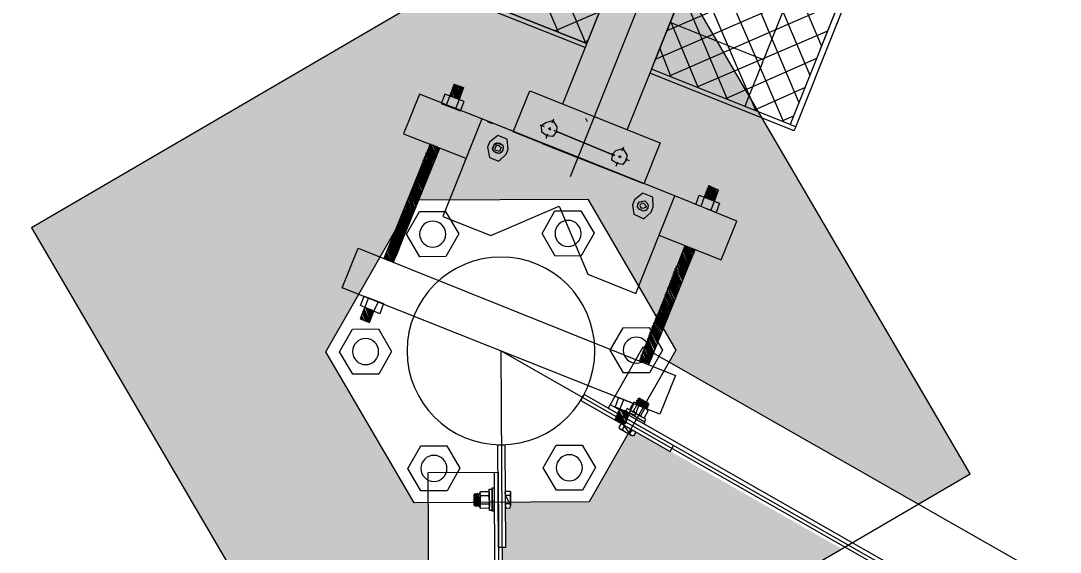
# Model space of a CAD drawing. Header units: millimetres. Extents: x 37 to 259, y 69 to 300.
# Drawn here: x 115.183 to 116.138, y 102.128 to 102.617 of the extents above; entities that cross this region are included whole.
import ezdxf

# ---------------------------------------------------------------- set-up
doc = ezdxf.new("R2010")
doc.units = ezdxf.units.MM
doc.linetypes.add('CENTER', pattern=[2, 1.25, -0.25, 0.25, -0.25])
doc.layers.get('0').update_dxf_attribs({"lineweight": 0})
for name, color, linetype, lineweight in [('8', 8, 'Continuous', 0), ('FIBRA OPTICA AT&T', 5, 'Continuous', 0), ('PDF_Geometry', 5, 'Continuous', 0)]:
    doc.layers.add(name, color=color, linetype=linetype, lineweight=lineweight)

# ---------------------------------------------------------------- blocks, each defined once
blk = doc.blocks.new('TORREPLANTA')
h = blk.add_hatch()
h.set_pattern_fill('AR-CONC', color=256, scale=0.001, angle=-157.2212)
h.set_pattern_definition([(252.7788, (-21.75451, 207.28263), (-0.17414665, -0.0558413), [0.01905, -0.20955]), (197.7788, (-21.75451, 207.28263), (0.10646699, -0.1625103), [0.01524, -0.16764058]), (303.23024, (-21.76902, 207.27798), (-0.06767967, -0.2183516), [0.01619, -0.17809024]), (248.963, (-21.73484, 207.2358), (-0.26621435, -0.06619157), [0.028575, -0.314325]), (299.41435, (-21.75703, 207.23028), (-0.1230911, -0.3200453), [0.024285, -0.2671356]), (193.96295, (-21.73484, 207.2358), (-0.1230911, -0.3200453), [0.02285997, -0.2514597]), (223.7788, (-21.76318, 207.23767), (-0.17938392, 0.03558796), [0.01905, -0.20955]), (168.7788, (-21.76318, 207.23767), (0.014331, -0.19375066), [0.01524, -0.16764]), (274.23024, (-21.77813, 207.24063), (-0.16505292, -0.1581627), [0.01619, -0.17808994]), (240.2788, (-21.75451, 207.28263), (0.029889835, -0.079156123), [0, -0.165608, 0, -0.17018, 0, -0.168275]), (210.2788, (-21.75451, 207.28263), (-0.02282081, -0.118238004), [0, -0.097028, 0, -0.161798, 0, -0.064135]), (170.2788, (-21.70229, 207.30456), (-0.127233432, -0.04721527), [0, -0.0635, 0, -0.19812, 0, -0.26289]), (160.2788, (-21.67887, 207.3144), (-0.12673158, -0.08079522), [0, -0.08255, 0, -0.131572, 0, -0.18669])])
h.paths.add_polyline_path([(28.8876, 102.099), (28.9881, 102.8927), (28.1945, 102.9932), (28.1856, 102.9236), (28.4521, 102.7212), (28.462, 102.7342), (28.6644, 102.7086), (28.7434, 102.5205), (28.62, 102.358), (28.4176, 102.3837), (28.4113, 102.3988), (28.1027, 102.2692), (28.0939, 102.1996)])
h.paths.add_polyline_path([(24.546, 100.2759), (25.0299, 100.9129), (24.974, 100.9554), (24.6655, 100.8258), (24.6718, 100.8107), (24.5484, 100.6483), (24.346, 100.6739), (24.267, 100.862), (24.3904, 101.0244), (24.4067, 101.0224), (24.4488, 101.3544), (24.3929, 101.3968), (23.9089, 100.7598)])
h.paths.add_polyline_path([(24.8106, 104.6937), (24.8753, 104.7208), (24.9174, 105.0528), (24.9011, 105.0549), (24.8221, 105.243), (24.9455, 105.4054), (25.1479, 105.3798), (25.2269, 105.1917), (25.217, 105.1786), (25.4834, 104.9762), (25.5482, 105.0034), (25.2385, 105.741), (24.5008, 105.4313)])
h.paths.add_polyline_path([(25.3923, 104.9379), (25.2073, 105.0785), (25.2049, 105.0753), (25.1681, 105.1033), (25.1642, 105.0982), (25.1589, 105.1022), (25.1035, 105.0292), (25.0126, 105.0408), (25.0117, 105.0342), (25.0054, 105.035), (24.9996, 104.9892), (24.9705, 104.7608)], flags=17)
h.paths.add_polyline_path([(24.5928, 100.9988), (24.6323, 100.9048), (24.8953, 101.0152), (24.5275, 101.2946), (24.4983, 101.064), (24.5022, 101.0635), (24.4964, 101.0177), (24.5027, 101.0169), (24.5019, 101.0103)], flags=17)
h.paths.add_polyline_path([(28.1151, 102.3673), (28.3294, 102.4573), (28.3279, 102.461), (28.3704, 102.4788), (28.368, 102.4847), (28.3741, 102.4873), (28.3386, 102.5718), (28.3941, 102.6447), (28.3888, 102.6488), (28.3926, 102.6538), (28.3558, 102.6818), (28.1727, 102.8212)], flags=17)
at = {"lineweight": 0}
for p, q in [((28.4337, 102.6387), (25.1425, 105.1387)), ((28.4238, 102.6669), (28.412, 102.6758)), ((28.408, 102.6665), (28.4134, 102.6736)), ((28.4158, 102.6606), (28.4212, 102.6676)), ((28.4244, 102.6672), (28.4185, 102.6709)), ((28.4274, 102.6712), (28.4257, 102.6709)), ((28.4063, 102.6434), (28.3946, 102.6523)), ((28.4011, 102.6406), (28.4038, 102.6442)), ((28.414, 102.4832), (24.6033, 100.883)), ((28.3863, 102.4855), (28.3727, 102.4798)), ((28.3819, 102.4895), (28.3836, 102.4854)), ((28.3822, 102.4627), (28.3856, 102.4545)), ((28.3973, 102.4584), (28.3838, 102.4527)), ((28.3979, 102.458), (28.3912, 102.4558)), ((28.3913, 102.4665), (28.3947, 102.4583)), ((28.3998, 102.4534), (28.3982, 102.454))]:
    blk.add_line(p, q, dxfattribs=at)
at = {"linetype": 'CENTER', "lineweight": 0, "ltscale": 75}
blk.add_lwpolyline([(24.4694, 100.8364), (25.0245, 105.2173), (28.541, 102.5461)], close=True, dxfattribs=at)
at = {"lineweight": 0}
for points in [[(28.4307, 102.6349), (25.1396, 105.1349), (25.189, 105.1999), (28.4801, 102.6999)], [(28.8876, 102.099), (28.0939, 102.1996), (28.1945, 102.9932), (28.9881, 102.8927)], [(28.62, 102.358), (28.7434, 102.5205), (28.6644, 102.7086), (28.462, 102.7342), (28.3386, 102.5718), (28.4176, 102.3837)], [(28.4917, 102.6636), (28.5101, 102.6878), (28.4983, 102.7158), (28.4681, 102.7197), (28.4497, 102.6954), (28.4615, 102.6674)], [(28.6482, 102.6438), (28.6666, 102.668), (28.6549, 102.696), (28.6247, 102.6998), (28.6063, 102.6756), (28.6181, 102.6476)], [(28.4562, 102.6155), (28.4514, 102.6092), (28.3558, 102.6818), (28.3607, 102.6881)], [(28.4171, 102.6806), (28.4272, 102.6729), (28.4153, 102.6804), (28.4156, 102.6786)], [(28.4204, 102.6516), (28.419, 102.6498), (28.3973, 102.6663), (28.3987, 102.6681)], [(28.4214, 102.6551), (28.4193, 102.6524), (28.3994, 102.6675), (28.4015, 102.6703)], [(28.4172, 102.6583), (28.4055, 102.6672)], [(28.4025, 102.6384), (28.3907, 102.6473)], [(28.3962, 102.5379), (28.4146, 102.5621), (28.4028, 102.5902), (28.3727, 102.594), (28.3543, 102.5698), (28.3661, 102.5418)], [(28.7093, 102.4983), (28.7277, 102.5225), (28.716, 102.5505), (28.6858, 102.5543), (28.6674, 102.5301), (28.6792, 102.5021)], [(28.4416, 102.5), (28.4385, 102.5074), (28.3279, 102.461), (28.331, 102.4536)], [(28.4121, 102.4876), (24.6014, 100.8875), (24.633, 100.8122), (28.4437, 102.4124)], [(28.3838, 102.4913), (28.3702, 102.4856)], [(28.3979, 102.474), (28.397, 102.4761), (28.3719, 102.4656), (28.3728, 102.4635)], [(28.398, 102.4704), (28.3966, 102.4735), (28.3736, 102.4639), (28.3749, 102.4607)], [(28.3932, 102.4684), (28.3796, 102.4627)], [(28.3874, 102.4468), (28.3991, 102.4517), (28.3858, 102.4475), (28.3865, 102.4491)], [(28.4573, 102.3924), (28.4757, 102.4166), (28.4639, 102.4447), (28.4338, 102.4485), (28.4154, 102.4243), (28.4272, 102.3962)], [(28.6139, 102.3726), (28.6323, 102.3968), (28.6205, 102.4248), (28.5903, 102.4286), (28.5719, 102.4044), (28.5837, 102.3764)]]:
    blk.add_lwpolyline(points, close=True, dxfattribs=at)
for points in [[(28.408, 102.6665, -0.389201), (28.4041, 102.6695), (28.4095, 102.6765, -0.389201), (28.4134, 102.6736, -0.194601), (28.4212, 102.6676, -0.389201), (28.4251, 102.6647), (28.4198, 102.6576, -0.389201), (28.4158, 102.6606, -0.194601)], [(28.4038, 102.6442, -0.389201), (28.4077, 102.6412), (28.405, 102.6376, -0.389201), (28.4011, 102.6406, -0.194601), (28.3933, 102.6466), (28.3959, 102.6501, 0.389201), (28.392, 102.6531), (28.3893, 102.6495, 0.389201), (28.3933, 102.6466)], [(28.3836, 102.4854, 0.389201), (28.3882, 102.4873), (28.3865, 102.4914, 0.389201), (28.3819, 102.4895, 0.194601), (28.3729, 102.4857), (28.3746, 102.4816, -0.389201), (28.3701, 102.4797), (28.3683, 102.4838, -0.389201), (28.3729, 102.4857)], [(28.3822, 102.4627, 0.389201), (28.3777, 102.4608), (28.3811, 102.4526, 0.389201), (28.3856, 102.4545, 0.194601), (28.3947, 102.4583, 0.389201), (28.3992, 102.4602), (28.3958, 102.4684, 0.389201), (28.3913, 102.4665, 0.194601)]]:
    blk.add_lwpolyline(points, format="xyb", close=True, dxfattribs=at)
for points in [[(28.4123, 102.6764), (28.4242, 102.6689), (28.4259, 102.6692), (28.414, 102.6766), (28.4138, 102.6784)], [(28.414, 102.6766), (28.4123, 102.6764), (28.4124, 102.6755)], [(28.4259, 102.6692), (28.4257, 102.6709), (28.4138, 102.6784), (28.4156, 102.6786), (28.4274, 102.6712), (28.4272, 102.6729)], [(28.4235, 102.6671), (28.4244, 102.6672), (28.4242, 102.6689)], [(28.3839, 102.4521), (28.3972, 102.4563), (28.3988, 102.4557), (28.3855, 102.4514), (28.3848, 102.4498)], [(28.3971, 102.4583), (28.3979, 102.458), (28.3972, 102.4563)], [(28.3855, 102.4514), (28.3839, 102.4521), (28.3842, 102.4529)], [(28.3988, 102.4557), (28.3982, 102.454), (28.3848, 102.4498), (28.3865, 102.4491), (28.3998, 102.4534), (28.3991, 102.4517)]]:
    blk.add_lwpolyline(points, dxfattribs=at)
for centre, radius in [((28.4799, 102.6916), 0.0152), ((28.6365, 102.6718), 0.0152), ((28.541, 102.5461), 0.1095), ((28.3844, 102.566), 0.0152), ((28.6976, 102.5263), 0.0152), ((28.4455, 102.4205), 0.0152), ((28.6021, 102.4006), 0.0152)]:
    blk.add_circle(centre, radius, dxfattribs=at)
blk = doc.blocks.new('A$Ce536baf8')
at = {"layer": 'PDF_Geometry', "lineweight": 9}
for points in [[(0.00375, 0.03333), (0.00625, 0.03583)], [(0.12125, 0.0125), (0.13042, 0.0225), (0.12125, 0.0225), (0.12125, 0.01083), (0.12125, 0.00167)], [(0.12125, 0.02167), (0.12125, 0.0225)], [(0.12125, 0.02083), (0.12292, 0.0225)], [(0.12125, 0.01917), (0.12458, 0.0225)], [(0.12125, 0.0175), (0.12625, 0.0225)], [(0.12125, 0.01667), (0.12708, 0.0225)], [(0.12125, 0.015), (0.12875, 0.0225)], [(0.12125, 0.01333), (0.12958, 0.0225)], [(0.12125, 0.01083), (0.13042, 0.02083)], [(0.12292, 0.01083), (0.13042, 0.01917)], [(0.13042, 0.0225), (0.13042, 0.01083), (0.13042, 0.00167)], [(-0.13125, 0.00917), (-0.12292, 0.01833)], [(-0.13125, 0.0075), (-0.12125, 0.01833), (-0.12125, 0.00667), (-0.12125, -0.0025)], [(-0.12125, 0.01833), (-0.13125, 0.0175)], [(-0.12125, 0.01667), (-0.13125, 0.00667), (-0.13125, 0.0175), (-0.13042, 0.0175)], [(-0.13125, 0.01667), (-0.12958, 0.0175)], [(-0.13125, 0.01417), (-0.12792, 0.0175)], [(-0.13125, 0.01333), (-0.12708, 0.0175)], [(-0.13125, 0.01167), (-0.12542, 0.0175)], [(-0.13125, 0.01083), (-0.12375, 0.0175)], [(-0.12958, 0.00667), (-0.12125, 0.015)], [(-0.12875, 0.00667), (-0.12125, 0.01417)], [(-0.12708, 0.00667), (-0.12125, 0.0125)], [(-0.12542, 0.00667), (-0.12125, 0.01167)], [(0.02958, 0.015), (-0.03042, 0.01333), (0.02958, 0.015)], [(0.12375, 0.01083), (0.13042, 0.0175), (0.12542, 0.01083)], [(0.12708, 0.01083), (0.13042, 0.01583)], [(0.12792, 0.01083), (0.13042, 0.01417)], [(0.12958, 0.01083), (0.13042, 0.0125)], [(0.13042, 0.01083), (0.13125, 0.01083)], [(-0.13125, -0.0025), (-0.13125, 0.00667)], [(-0.12458, 0.00667), (-0.12125, 0.00917)], [(-0.12292, 0.00667), (-0.12125, 0.00833)], [(-0.12208, 0.00667), (-0.12125, 0.0075)], [(0.09542, 0.00167), (0.09708, -0.095), (0.04958, -0.09583), (0.00042, -0.04833), (-0.04625, -0.0975), (-0.09375, -0.09833), (-0.09542, -0.00167), (0.09542, 0.00167), (0.15708, 0.0025), (0.15792, -0.03667), (0.09625, -0.0375)], [(0.08458, 0.00083), (0.08958, 0.00083)], [(-0.09458, -0.04083), (-0.15625, -0.04167), (-0.15708, -0.00333), (-0.09542, -0.00167)], [(0.03542, 0), (-0.03625, -0.00083)], [(0.07458, -0.01417), (0.07208, -0.01333), (0.06875, -0.01417)], [(0.12208, -0.04), (0.12458, -0.03667)], [(0.12208, -0.04083), (0.12625, -0.03667)], [(0.12208, -0.0425), (0.12792, -0.03667)], [(0.12208, -0.04333), (0.12875, -0.03667)], [(0.12208, -0.045), (0.13125, -0.03667), (0.12208, -0.04667)], [(0.12292, -0.0375), (0.12208, -0.0375), (0.12458, -0.15083)], [(0.12208, -0.03833), (0.12375, -0.0375)], [(0.13375, -0.15), (0.13125, -0.03667), (0.13375, -0.15), (0.13292, -0.15)], [(-0.12958, -0.04167), (-0.13042, -0.04167), (-0.12792, -0.155)], [(-0.13042, -0.0425), (-0.12792, -0.04167), (-0.13042, -0.04417)], [(-0.12625, -0.04167), (-0.13042, -0.04583), (-0.12458, -0.04167)], [(-0.13042, -0.04833), (-0.12375, -0.04167)], [(-0.13042, -0.04917), (-0.12208, -0.04167)], [(-0.13042, -0.05083), (-0.12125, -0.04167)], [(-0.13042, -0.0525), (-0.12042, -0.0425)], [(-0.13042, -0.05333), (-0.12042, -0.04333)], [(-0.13042, -0.055), (-0.12042, -0.045)], [(-0.12958, -0.05583), (-0.12042, -0.04583)], [(-0.12042, -0.04167), (-0.11875, -0.155), (-0.11958, -0.155)], [(0.12208, -0.0475), (0.13125, -0.03833)], [(0.12208, -0.04917), (0.13125, -0.03917)], [(0.12292, -0.05), (0.13125, -0.04)], [(0.12292, -0.05167), (0.13125, -0.04167)], [(0.12292, -0.05333), (0.13125, -0.04333)], [(0.12292, -0.05417), (0.13125, -0.045)], [(0.12292, -0.05583), (0.13208, -0.04583)], [(0.12292, -0.0575), (0.13208, -0.04667)], [(-0.12958, -0.0575), (-0.12042, -0.04833)], [(-0.12958, -0.05833), (-0.12042, -0.04917)], [(-0.12958, -0.06), (-0.12042, -0.05)], [(-0.12958, -0.06167), (-0.12042, -0.05167)], [(-0.12958, -0.0625), (-0.12042, -0.05333)], [(-0.12958, -0.06417), (-0.12042, -0.05417)], [(-0.12958, -0.065), (-0.12042, -0.05583)], [(-0.12958, -0.06667), (-0.12042, -0.05667)], [(0.12292, -0.05833), (0.13208, -0.04917)], [(0.12292, -0.05917), (0.13208, -0.05)], [(0.12292, -0.06083), (0.13208, -0.05167)], [(0.12292, -0.0625), (0.13208, -0.0525)], [(0.12292, -0.06417), (0.13208, -0.05333)], [(0.12292, -0.065), (0.13208, -0.05583)], [(0.12292, -0.06583), (0.13208, -0.05667)], [(-0.12958, -0.06833), (-0.12042, -0.0575)], [(-0.12958, -0.06917), (-0.12042, -0.06)], [(-0.12958, -0.07083), (-0.12042, -0.06083)], [(-0.12958, -0.07167), (-0.11958, -0.0625)], [(-0.12958, -0.07417), (-0.11958, -0.06417)], [(-0.12958, -0.075), (-0.11958, -0.065)], [(-0.12958, -0.07583), (-0.11958, -0.06667)], [(0.12292, -0.0675), (0.13208, -0.05833)], [(0.12292, -0.06917), (0.13208, -0.05917)], [(0.12292, -0.07083), (0.13208, -0.06083)], [(0.12292, -0.07167), (0.13208, -0.06167)], [(0.12292, -0.0725), (0.13208, -0.06333)], [(0.12292, -0.07417), (0.13208, -0.065)], [(0.12292, -0.07583), (0.13208, -0.06583)], [(-0.12958, -0.0775), (-0.11958, -0.0675)], [(-0.12958, -0.07833), (-0.11958, -0.06917)], [(-0.12958, -0.08083), (-0.11958, -0.07)], [(-0.12958, -0.08167), (-0.11958, -0.07167)], [(-0.12958, -0.0825), (-0.11958, -0.07333)], [(-0.12958, -0.08417), (-0.11958, -0.07417)], [(-0.12958, -0.08583), (-0.11958, -0.07583)], [(0.12292, -0.0775), (0.13208, -0.0675)], [(0.12292, -0.07833), (0.13208, -0.06833)], [(0.12292, -0.07917), (0.13208, -0.07)], [(0.12292, -0.08167), (0.13208, -0.07167)], [(0.12292, -0.0825), (0.13208, -0.0725)], [(0.12292, -0.08417), (0.13208, -0.07417)], [(0.12292, -0.085), (0.13208, -0.075)], [(-0.12958, -0.08667), (-0.11958, -0.07667)], [(-0.12958, -0.08833), (-0.11958, -0.07833)], [(-0.11958, -0.08), (-0.12958, -0.09), (-0.11958, -0.08083)], [(-0.12958, -0.0925), (-0.11958, -0.0825)], [(-0.12958, -0.09333), (-0.11958, -0.08333)], [(-0.12958, -0.095), (-0.11958, -0.08583), (-0.12958, -0.09667)], [(0.12292, -0.08583), (0.13208, -0.07667)], [(0.12292, -0.0875), (0.13208, -0.0775)], [(0.12292, -0.08917), (0.13208, -0.07917)], [(0.12292, -0.09083), (0.13208, -0.08083)], [(0.12292, -0.09167), (0.13208, -0.0825)], [(0.12292, -0.09333), (0.13208, -0.08333)], [(0.12292, -0.09417), (0.13208, -0.08417)], [(0.12292, -0.09583), (0.13208, -0.08583)], [(-0.12958, -0.0975), (-0.11958, -0.0875)], [(-0.12958, -0.09917), (-0.11958, -0.08917)], [(-0.12958, -0.1), (-0.11958, -0.09)], [(-0.12958, -0.10167), (-0.11958, -0.0925), (-0.12875, -0.1025)], [(-0.12875, -0.10417), (-0.11958, -0.09417)], [(0.12375, -0.0975), (0.13208, -0.0875)], [(0.12375, -0.09833), (0.13208, -0.08917)], [(0.12375, -0.1), (0.13208, -0.09)], [(0.12375, -0.10083), (0.13208, -0.09083)], [(0.12375, -0.1025), (0.13208, -0.09333)], [(0.12375, -0.10333), (0.13292, -0.09417)], [(-0.12875, -0.10583), (-0.11958, -0.09583)], [(-0.12875, -0.10667), (-0.11958, -0.0975)], [(-0.12875, -0.10833), (-0.11958, -0.09917)], [(-0.12875, -0.10917), (-0.11958, -0.1)], [(-0.12875, -0.11083), (-0.11958, -0.10083)], [(-0.12875, -0.1125), (-0.11958, -0.10167)], [(-0.12875, -0.11333), (-0.11958, -0.10417)], [(-0.12875, -0.115), (-0.11958, -0.105)], [(0.12375, -0.105), (0.13292, -0.09583)], [(0.12375, -0.10667), (0.13292, -0.09667)], [(0.12375, -0.10833), (0.13292, -0.0975)], [(0.12375, -0.10917), (0.13292, -0.1)], [(0.12375, -0.11), (0.13292, -0.10083)], [(0.12375, -0.11167), (0.13292, -0.1025)], [(0.12375, -0.11333), (0.13292, -0.10333)], [(0.12375, -0.115), (0.13292, -0.105)], [(-0.12875, -0.11583), (-0.11958, -0.10667)], [(-0.12875, -0.1175), (-0.11958, -0.1075)], [(-0.12875, -0.11833), (-0.11875, -0.10917)], [(-0.12875, -0.12), (-0.11875, -0.11083)], [(-0.12875, -0.12167), (-0.11875, -0.11167)], [(-0.12875, -0.1225), (-0.11875, -0.11333)], [(-0.11875, -0.11417), (-0.12875, -0.125), (-0.11875, -0.11583)], [(0.12375, -0.11583), (0.13292, -0.10583)], [(0.12375, -0.11667), (0.13292, -0.1075)], [(0.12375, -0.11833), (0.13292, -0.10917)], [(0.12375, -0.12), (0.13292, -0.11)], [(0.12375, -0.12167), (0.13292, -0.11167)], [(0.12375, -0.1225), (0.13292, -0.1125)], [(0.12375, -0.12333), (0.13292, -0.11417)], [(-0.12875, -0.12667), (-0.11875, -0.1175)], [(-0.12875, -0.12833), (-0.11875, -0.11833)], [(-0.12875, -0.12917), (-0.11875, -0.12)], [(-0.12875, -0.13083), (-0.11875, -0.12083)], [(-0.12875, -0.1325), (-0.11875, -0.1225)], [(0.12375, -0.125), (0.13292, -0.11583)], [(0.12375, -0.12667), (0.13292, -0.11667)], [(0.12375, -0.12833), (0.13292, -0.11833)], [(0.12375, -0.12917), (0.13292, -0.11917)], [(0.12375, -0.13), (0.13292, -0.12083)], [(0.12375, -0.13167), (0.13292, -0.12167)], [(0.12375, -0.13333), (0.13292, -0.12333)], [(-0.12875, -0.13333), (-0.11875, -0.12417)], [(-0.12875, -0.13417), (-0.11875, -0.125)], [(-0.12875, -0.13667), (-0.11875, -0.12667)], [(-0.12875, -0.1375), (-0.11875, -0.1275)], [(-0.12875, -0.13917), (-0.11875, -0.12917)], [(-0.12875, -0.14), (-0.11875, -0.13)], [(-0.12875, -0.14083), (-0.11875, -0.13167)], [(-0.12875, -0.14333), (-0.11875, -0.13333)], [(0.12375, -0.135), (0.13292, -0.125)], [(0.12375, -0.13583), (0.13292, -0.12583)], [(0.12375, -0.13667), (0.13292, -0.1275)], [(0.12375, -0.13833), (0.13292, -0.12833)], [(0.12375, -0.14), (0.13292, -0.13)], [(0.12375, -0.14167), (0.13292, -0.13167)], [(0.12375, -0.1425), (0.13292, -0.1325)], [(-0.12875, -0.14417), (-0.11875, -0.13417)], [(-0.12875, -0.14583), (-0.11875, -0.13583)], [(-0.12875, -0.14667), (-0.11875, -0.13667)], [(-0.12875, -0.14833), (-0.11875, -0.13833)], [(-0.12875, -0.15), (-0.11875, -0.14)], [(-0.12792, -0.15083), (-0.11875, -0.14083)], [(0.12375, -0.14417), (0.13292, -0.13417)], [(0.12458, -0.145), (0.13292, -0.135)], [(0.12458, -0.14667), (0.13292, -0.13667)], [(0.12458, -0.1475), (0.13292, -0.13833)], [(0.12458, -0.14917), (0.13292, -0.14)], [(0.13292, -0.14083), (0.12458, -0.15083), (0.13375, -0.14167)], [(-0.12792, -0.1525), (-0.11875, -0.14333), (-0.12792, -0.15333)], [(-0.11875, -0.145), (-0.12792, -0.155), (-0.11875, -0.14583)], [(-0.12625, -0.155), (-0.11875, -0.14833)], [(-0.12458, -0.155), (-0.11875, -0.14917)], [(-0.12292, -0.155), (-0.11875, -0.15)], [(-0.11875, -0.15167), (-0.12125, -0.155), (-0.11875, -0.1525)], [(0.12625, -0.15083), (0.13375, -0.14417)], [(0.12792, -0.15083), (0.13375, -0.145)], [(0.12958, -0.15083), (0.13375, -0.14667), (0.13042, -0.15083)], [(0.13125, -0.15), (0.13375, -0.14833)], [(0.13458, -0.18917), (0.13458, -0.19833), (0.13458, -0.21), (0.12542, -0.21), (0.12542, -0.19833), (0.12458, -0.18917)], [(-0.12792, -0.19417), (-0.12708, -0.20333)], [(-0.12708, -0.21417), (-0.11708, -0.21417), (-0.11792, -0.20333), (-0.11792, -0.19333)], [(0.12542, -0.2), (0.12542, -0.19833)], [(0.12542, -0.20167), (0.12708, -0.19833)], [(0.12542, -0.2025), (0.12875, -0.19833)], [(0.12542, -0.20417), (0.13042, -0.19833)], [(0.12542, -0.205), (0.13208, -0.19833), (0.12542, -0.20667)], [(0.12542, -0.2075), (0.13375, -0.19833)], [(0.12542, -0.20917), (0.13458, -0.2)], [(-0.12708, -0.20417), (-0.12708, -0.20333), (-0.12708, -0.21417), (-0.11708, -0.20583)], [(-0.12708, -0.20583), (-0.12542, -0.20333)], [(-0.12708, -0.20667), (-0.12375, -0.20333)], [(-0.12708, -0.20833), (-0.12208, -0.20333)], [(-0.12708, -0.21), (-0.12042, -0.20333)], [(-0.12708, -0.21083), (-0.11958, -0.20333)], [(-0.12708, -0.21333), (-0.11708, -0.20417)], [(-0.12542, -0.21417), (-0.11708, -0.20667)], [(-0.12375, -0.21417), (-0.11708, -0.2075)], [(-0.12292, -0.21417), (-0.11708, -0.20917)], [(0.12542, -0.21), (0.13458, -0.20083)], [(0.12708, -0.21), (0.13458, -0.2025)], [(0.12875, -0.21), (0.13458, -0.20417), (0.12958, -0.21)], [(0.13125, -0.21), (0.13458, -0.20667)], [(0.13208, -0.21), (0.13458, -0.2075)], [(0.13375, -0.21), (0.13458, -0.20917)], [(-0.12125, -0.21417), (-0.11708, -0.21083)], [(-0.11958, -0.21417), (-0.11708, -0.2125)], [(-0.11875, -0.21417), (-0.11708, -0.21333)]]:
    blk.add_lwpolyline(points, dxfattribs=at)
for points in [[(0.13542, 0.01083), (0.13542, 0.00167), (0.11625, 0.00167), (0.11625, 0.01083)], [(-0.13625, 0.00667), (-0.13625, -0.0025), (-0.11625, -0.0025), (-0.11625, 0.00667)], [(0.08125, -0.01583), (0.08125, -0.02083), (0.07625, -0.02917), (0.06708, -0.02917), (0.06292, -0.02083), (0.06292, -0.01583), (0.06708, -0.0075), (0.07625, -0.0075)], [(-0.06208, -0.01833), (-0.06208, -0.02333), (-0.06625, -0.03083), (-0.07625, -0.03167), (-0.08042, -0.02333), (-0.08042, -0.01833), (-0.07708, -0.01), (-0.06708, -0.01)], [(-0.07125, -0.01583), (-0.07375, -0.01667), (-0.07542, -0.01833), (-0.07625, -0.02083), (-0.07542, -0.02333), (-0.07375, -0.025), (-0.06958, -0.025), (-0.06708, -0.02333), (-0.06625, -0.02083), (-0.06708, -0.01833), (-0.06958, -0.01667)], [(-0.07125, -0.01583), (-0.07375, -0.01667), (-0.07542, -0.01833), (-0.07625, -0.02083), (-0.07542, -0.02333), (-0.07375, -0.025), (-0.06958, -0.025), (-0.06708, -0.02333), (-0.06625, -0.02083), (-0.06708, -0.01833), (-0.06958, -0.01667)], [(-0.07125, -0.01833), (-0.07292, -0.01917), (-0.07458, -0.02083), (-0.07292, -0.0225), (-0.07125, -0.02333), (-0.06958, -0.0225), (-0.06875, -0.02083), (-0.06958, -0.01833)], [(0.07208, -0.01417), (0.06875, -0.01417), (0.06792, -0.01583), (0.06708, -0.01833), (0.06792, -0.02083), (0.06958, -0.0225), (0.07458, -0.0225), (0.07625, -0.02083), (0.07625, -0.01583), (0.07458, -0.01417)], [(0.07208, -0.01583), (0.06958, -0.01667), (0.06958, -0.02083), (0.07375, -0.02083), (0.07458, -0.01833), (0.07375, -0.01583)], [(0.15958, -0.15), (-0.15458, -0.15583), (-0.15375, -0.19417), (0.16042, -0.18917)], [(0.13875, -0.19833), (0.13875, -0.18917), (0.11958, -0.18917), (0.11958, -0.19917)], [(-0.13292, -0.20333), (-0.13292, -0.19417), (-0.11292, -0.19333), (-0.11292, -0.2025)]]:
    blk.add_lwpolyline(points, close=True, dxfattribs=at)
blk.add_open_spline([(0.06875, -0.01417), (0.06139, -0.02644), (0.08332, -0.02558), (0.07458, -0.01417)], degree=3, dxfattribs=at)
blk = doc.blocks.new('A$C462F3C73')
at = {"linetype": 'Continuous'}
for points in [[(0, -67.083), (0, 1.167)], [(4, -2.5), (4, 0), (-3.917, 0), (-3.917, -2.5), (4, -2.5)], [(-1.667, -0.917), (-1.75, -0.583), (-2.083, -0.5), (-2.417, -0.583), (-2.583, -0.917), (-2.417, -1.167), (-2.083, -1.417), (-1.75, -1.167), (-1.667, -0.917)], [(-2.083, -0.583), (-2.083, -0.333)], [(2.583, -0.917), (2.5, -0.583), (2.167, -0.5), (1.833, -0.583), (1.75, -0.917), (1.833, -1.167), (2.167, -1.417), (2.5, -1.167), (2.583, -0.917)], [(2.167, -0.583), (2.167, -0.333)], [(-2.667, -0.917), (-2.417, -0.917)], [(-2.167, -0.917), (-2, -0.917)], [(-2.083, -1), (-2.083, -0.833)], [(-1.75, -0.917), (-1.583, -0.917)], [(1.667, -0.917), (1.833, -0.917)], [(2.083, -0.917), (2.25, -0.917)], [(2.167, -1), (2.167, -0.833)], [(2.5, -0.917), (2.75, -0.917)], [(-2.083, -1.5), (-2.083, -1.25)], [(2.167, -1.5), (2.167, -1.25)], [(-1.917, -2.5), (-1.917, -10.917)], [(2, -10.917), (2, -2.5)], [(-1.917, -5.917), (-10.667, -5.917)], [(-10.333, -12.833), (-3.667, -6.167)], [(-10.333, -14.583), (-2, -6.167)], [(-10.333, -6.167), (-1.917, -6.167), (-1.917, -10.833), (-2.5, -10.833), (-2.833, -11.167), (-2.5, -11.583), (-1.917, -11.583), (-1.917, -13.917), (-2.5, -13.917), (-2.833, -14.333), (-2.5, -14.667), (-1.917, -14.667), (-1.917, -35.167), (-2.333, -35.167), (-2.333, -39.083), (-1.583, -39.083), (-1.583, -42.333), (-10.333, -42.333), (-10.333, -6.167)], [(-1.917, -6.167), (-10.333, -6.167)], [(-1.917, -8.083), (-3.833, -6.167)], [(-1.917, -6.333), (-2.083, -6.167)], [(10.417, -6.167), (2, -6.167), (2, -10.833), (2.5, -10.833), (2.917, -11.167), (2.5, -11.583), (2, -11.583), (2, -13.917), (2.5, -13.917), (2.917, -14.333), (2.5, -14.667), (2, -14.667), (2, -35.167), (2.333, -35.167), (2.333, -39.083), (1.583, -39.083), (1.583, -42.333), (10.417, -42.333), (10.417, -6.167)], [(10.75, -5.917), (2, -5.917)], [(2, -7.417), (3.167, -6.167)], [(2, -9.083), (4.833, -6.167)], [(2, -10.833), (6.583, -6.167)], [(2, -12.5), (8.333, -6.167)], [(10.417, -6.167), (2, -6.167)], [(2.25, -13.917), (10, -6.167)], [(10.417, -13.583), (3.083, -6.167)], [(10.417, -11.833), (4.75, -6.167)], [(10.417, -10.167), (6.5, -6.167)], [(7.667, -6.583), (7.667, -6.167)], [(10.417, -8.417), (8.25, -6.167)], [(10.417, -6.667), (9.917, -6.167)], [(10.417, -42.25), (10.417, -6.167)], [(10.417, -6.167), (10.667, -6.167)], [(10.667, -6.167), (10.75, -6.167), (10.75, -42.25)], [(10.75, -5.917), (10.75, -6)], [(10.75, -6.167), (10.75, -6)], [(10.417, -15.25), (2, -6.75)], [(7.667, -8.833), (7.667, -6.583)], [(2, -16), (10.417, -7.5)], [(10.417, -17), (2, -8.5)], [(7.667, -9), (2, -9)], [(2, -17.667), (10.417, -9.167)], [(7.667, -8.833), (7.667, -9)], [(7.667, -39.5), (7.667, -9)], [(2, -19.417), (10.417, -10.917)]]:
    blk.add_lwpolyline(points, dxfattribs=at)
at = {"extrusion": (8.92565e-05, -0.000155498, 1), "xscale": 61.31944444444304, "yscale": 61.31944444444304, "zscale": 61.31944444444304, "rotation": 179.0122403955838}
blk.add_blockref('A$Ce536baf8', (0.016, -0.025, 0), dxfattribs=at)

msp = doc.modelspace()

# ---------------------------------------------------------------- block references
at = {"layer": '8', "lineweight": 40, "xscale": -0.7880434782616024, "yscale": 0.7880434782616014, "zscale": 0.7880434782616016, "rotation": 293.0751467497207}
msp.add_blockref('TORREPLANTA', (50.0946, 49.9483), dxfattribs=at)

# ---------------------------------------------------------------- next in the draw order: block references
at = {"layer": 'FIBRA OPTICA AT&T', "extrusion": (-0.000140527, -0.000111348, 1), "xscale": -0.01630804077010242, "yscale": 0.01630804077010248, "zscale": 0.01630804077010234, "rotation": 158.2479210687849}
msp.add_blockref('A$C462F3C73', (115.69524, 102.49092, -0.02767), dxfattribs=at)

doc.saveas('drawing.dxf')
